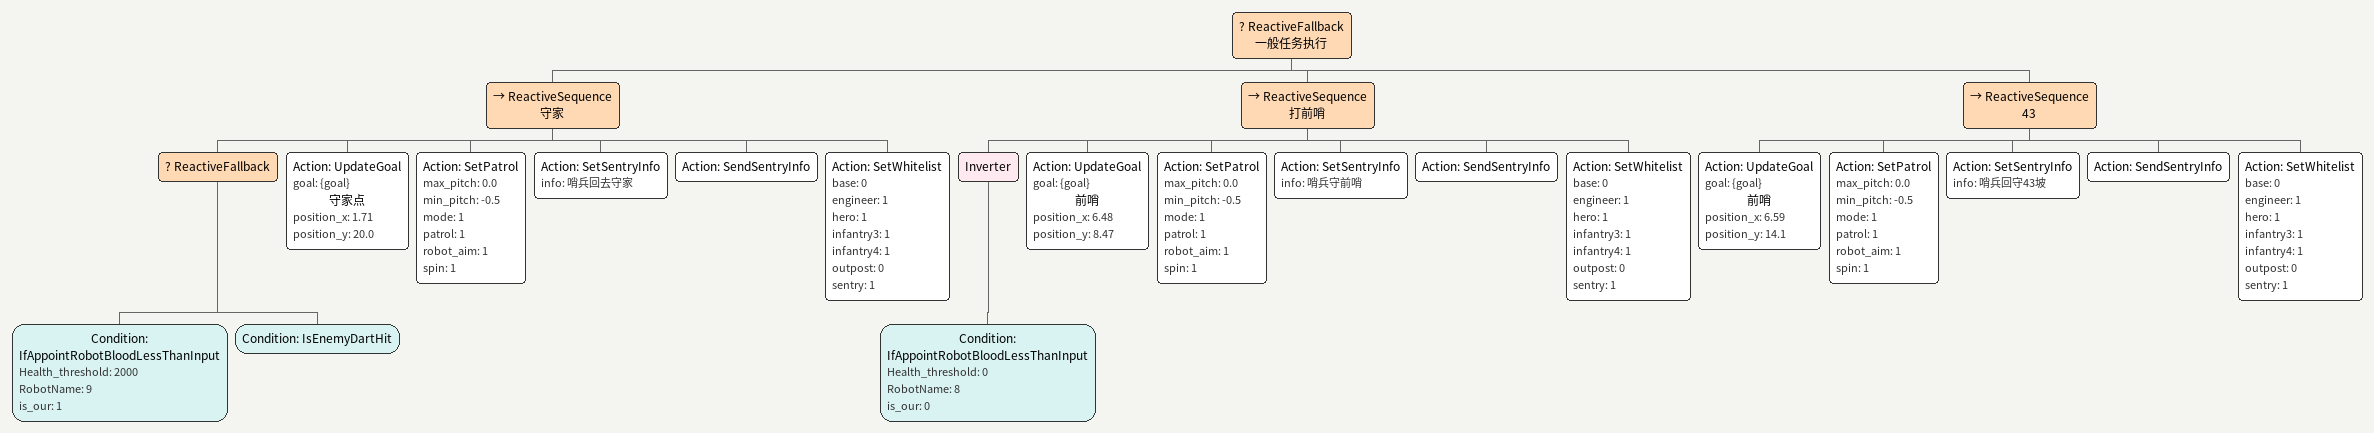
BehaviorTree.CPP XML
<ReactiveFallback name="一般任务执行">
    <ReactiveSequence name="守家">
        <ReactiveFallback>
            <Condition Health_threshold="2000" ID="IfAppointRobotBloodLessThanInput" RobotName="9" is_our="1"/>
            <Condition ID="IsEnemyDartHit"/>
        </ReactiveFallback>
        <Action ID="UpdateGoal" goal="{goal}" name="守家点" position_x="1.71" position_y="20.0"/>
        <Action ID="SetPatrol" max_pitch="0.0" min_pitch="-0.5" mode="1" patrol="1" robot_aim="1" spin="1"/>
        <Action ID="SetSentryInfo" info="哨兵回去守家"/>
        <Action ID="SendSentryInfo"/>
        <Action ID="SetWhitelist" base="0" engineer="1" hero="1" infantry3="1" infantry4="1" outpost="0" sentry="1"/>
    </ReactiveSequence>
    <ReactiveSequence name="打前哨">
        <Inverter>
            <Condition Health_threshold="0" ID="IfAppointRobotBloodLessThanInput" RobotName="8" is_our="0"/>
        </Inverter>
        <Action ID="UpdateGoal" goal="{goal}" name="前哨" position_x="6.48" position_y="8.47"/>
        <Action ID="SetPatrol" max_pitch="0.0" min_pitch="-0.5" mode="1" patrol="1" robot_aim="1" spin="1"/>
        <Action ID="SetSentryInfo" info="哨兵守前哨"/>
        <Action ID="SendSentryInfo"/>
        <Action ID="SetWhitelist" base="0" engineer="1" hero="1" infantry3="1" infantry4="1" outpost="0" sentry="1"/>
    </ReactiveSequence>
    <ReactiveSequence name="43">
        <Action ID="UpdateGoal" goal="{goal}" name="前哨" position_x="6.59" position_y="14.1"/>
        <Action ID="SetPatrol" max_pitch="0.0" min_pitch="-0.5" mode="1" patrol="1" robot_aim="1" spin="1"/>
        <Action ID="SetSentryInfo" info="哨兵回守43坡"/>
        <Action ID="SendSentryInfo"/>
        <Action ID="SetWhitelist" base="0" engineer="1" hero="1" infantry3="1" infantry4="1" outpost="0" sentry="1"/>
    </ReactiveSequence>
</ReactiveFallback>
